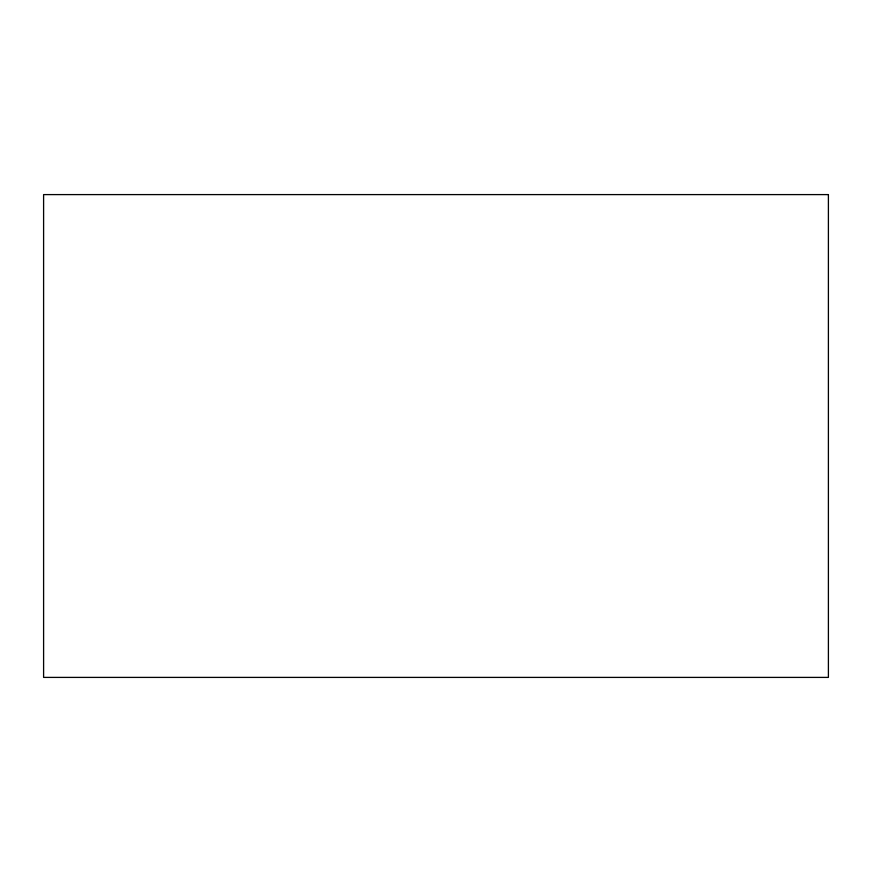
<?xml version="1.0" encoding="UTF-8"?>
<svg xmlns="http://www.w3.org/2000/svg" width="872" height="872" viewBox="0 0 872 872"><rect width="100%" height="100%" fill="white"/><g stroke="black" fill="none" stroke-linecap="round" stroke-linejoin="round"><path stroke-width="1.31" d="M828.4 194.598L43.6 194.598L43.6 677.402L828.4 677.402L828.4 194.598"/></g></svg>
